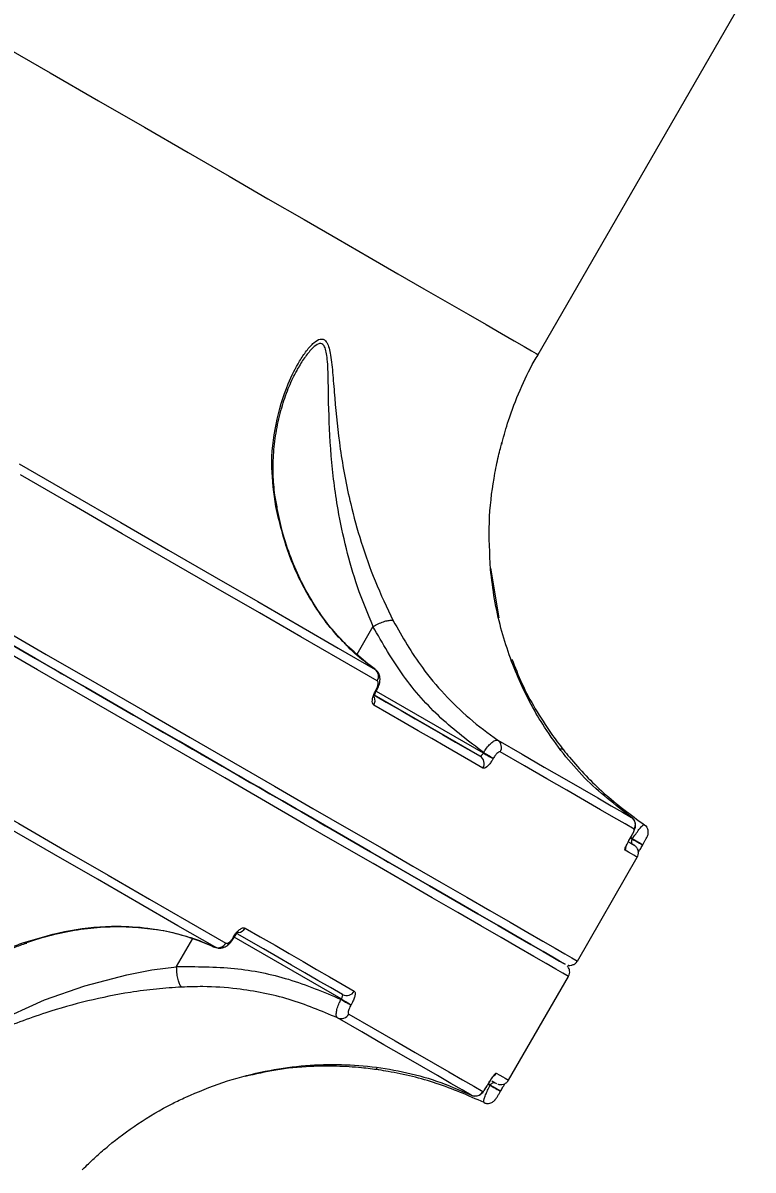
# Model space of a CAD drawing. Header units: millimetres. Extents: x -6006 to 5875, y -6399 to 6717.
# Drawn here: x 2019.1 to 2101.3, y 829.9 to 959.2 of the extents above; entities that cross this region are included whole.
import ezdxf

# ---------------------------------------------------------------- set-up
doc = ezdxf.new("R2010")
doc.units = ezdxf.units.MM
for name, color, linetype in [('DIKOM_ОБЪЕКТ', 7, 'Continuous'), ('DIKOM_РАЗМЕР_ЗОНА', 7, 'Continuous'), ('DIKOM_РАЗМЕР_ОБЪЕКТА', 7, 'Continuous')]:
    doc.layers.add(name, color=color, linetype=linetype)
doc.styles.add('style1', font='arial.ttf', dxfattribs={"width": 0.8})
doc.dimstyles.new('1-50', dxfattribs={"dimtxt": 300, "dimasz": 200, "dimexe": 100, "dimexo": 0, "dimgap": 100, "dimtad": 0, "dimdec": 0, "dimtxsty": 'style1', "dimcen": 0, "dimclrd": 7, "dimclre": 7, "dimadec": 1, "dimazin": 2, "dimtfac": 1, "dimtdec": 0, "dimtmove": 1, "dimatfit": 3, "dimfxl": 0, "dimlwd": 25, "dimlwe": 18, "dimarcsym": 0})

# ---------------------------------------------------------------- blocks, each defined once
blk = doc.blocks.new('*D15')
at = {"layer": 'Defpoints', "color": 0, "transparency": 16777216}
for p in [(-4354.46, 4593.05), (3409.28, 4593.05), (-1328.61, -3571.89)]:
    blk.add_point(p, dxfattribs=at)
at = {"layer": 'DIKOM_РАЗМЕР_ОБЪЕКТА', "color": 7, "lineweight": 18, "transparency": 16777216}
for p, q in [((3409.28, 4593.05), (-4454.46, 4593.05)), ((-1328.61, -3571.89), (-4454.46, -3571.89))]:
    blk.add_line(p, q, dxfattribs=at)
at = {"layer": 'DIKOM_РАЗМЕР_ОБЪЕКТА', "color": 7, "lineweight": 25, "transparency": 16777216}
for p, q in [((-4354.46, 4393.05), (-4354.46, 968.7)), ((-4354.46, -3371.89), (-4354.46, 52.46))]:
    blk.add_line(p, q, dxfattribs=at)
at = {"layer": 'DIKOM_РАЗМЕР_ОБЪЕКТА', "color": 7, "transparency": 16777216}
for points in [[(-4387.8, 4393.05), (-4321.13, 4393.05), (-4354.46, 4593.05)], [(-4387.8, -3371.89), (-4321.13, -3371.89), (-4354.46, -3571.89)]]:
    blk.add_solid(points, dxfattribs=at)
at = {"layer": 'DIKOM_РАЗМЕР_ОБЪЕКТА', "color": 0, "transparency": 16777216, "insert": (-4354.46, 510.58), "char_height": 300, "attachment_point": 5, "rotation": 90, "style": 'style1'}
blk.add_mtext('8150', dxfattribs=at)
blk = doc.blocks.new('*D16')
at = {"layer": 'Defpoints', "color": 0, "transparency": 16777216}
for p in [(3934.59, 4272.92), (-3710.11, -290.96), (3934.59, -4791.62)]:
    blk.add_point(p, dxfattribs=at)
at = {"layer": 'DIKOM_РАЗМЕР_ОБЪЕКТА', "color": 7, "lineweight": 18, "transparency": 16777216}
for p, q in [((3934.59, 4272.92), (3934.59, -4891.62)), ((-3710.11, -290.96), (-3710.11, -4891.62))]:
    blk.add_line(p, q, dxfattribs=at)
at = {"layer": 'DIKOM_РАЗМЕР_ОБЪЕКТА', "color": 7, "lineweight": 25, "transparency": 16777216}
for p, q in [((-3510.11, -4791.62), (-1432.64, -4791.62)), ((3734.59, -4791.62), (-518.7, -4791.62))]:
    blk.add_line(p, q, dxfattribs=at)
at = {"layer": 'DIKOM_РАЗМЕР_ОБЪЕКТА', "color": 7, "transparency": 16777216}
for points in [[(-3510.11, -4758.29), (-3510.11, -4824.96), (-3710.11, -4791.62)], [(3734.59, -4758.29), (3734.59, -4824.96), (3934.59, -4791.62)]]:
    blk.add_solid(points, dxfattribs=at)
at = {"layer": 'DIKOM_РАЗМЕР_ОБЪЕКТА', "color": 0, "transparency": 16777216, "insert": (-975.67, -4791.62), "char_height": 300, "attachment_point": 5, "style": 'style1'}
blk.add_mtext('7650', dxfattribs=at)
blk = doc.blocks.new('*D14')
at = {"layer": 'Defpoints', "color": 0, "transparency": 16777216}
for p in [(3463.26, 6716.57), (-5809.49, -5571.89), (-1350.38, -5571.89)]:
    blk.add_point(p, dxfattribs=at)
at = {"layer": 'DIKOM_РАЗМЕР_ЗОНА', "color": 7, "lineweight": 18, "transparency": 16777216}
for p, q in [((3463.26, 6716.57), (-5909.49, 6716.57)), ((-1350.38, -5571.89), (-5909.49, -5571.89))]:
    blk.add_line(p, q, dxfattribs=at)
at = {"layer": 'DIKOM_РАЗМЕР_ЗОНА', "color": 7, "lineweight": 25, "transparency": 16777216}
for p, q in [((-5809.49, 6516.57), (-5809.49, 1149.14)), ((-5809.49, -5371.89), (-5809.49, 69.36))]:
    blk.add_line(p, q, dxfattribs=at)
at = {"layer": 'DIKOM_РАЗМЕР_ЗОНА', "color": 7, "transparency": 16777216}
for points in [[(-5842.83, 6516.57), (-5776.16, 6516.57), (-5809.49, 6716.57)], [(-5842.83, -5371.89), (-5776.16, -5371.89), (-5809.49, -5571.89)]]:
    blk.add_solid(points, dxfattribs=at)
at = {"layer": 'DIKOM_РАЗМЕР_ЗОНА', "color": 0, "transparency": 16777216, "insert": (-5809.49, 609.25), "char_height": 300, "attachment_point": 5, "rotation": 90, "style": 'style1'}
blk.add_mtext('12300', dxfattribs=at)
blk = doc.blocks.new('*D13')
at = {"layer": 'Defpoints', "color": 0, "transparency": 16777216}
for p in [(5874.9, 4901.57), (-5210.11, -1293.83), (5874.9, -6202.3)]:
    blk.add_point(p, dxfattribs=at)
at = {"layer": 'DIKOM_РАЗМЕР_ЗОНА', "color": 7, "lineweight": 18, "transparency": 16777216}
for p, q in [((5874.9, 4901.57), (5874.9, -6302.3)), ((-5210.11, -1293.83), (-5210.11, -6302.3))]:
    blk.add_line(p, q, dxfattribs=at)
at = {"layer": 'DIKOM_РАЗМЕР_ЗОНА', "color": 7, "lineweight": 25, "transparency": 16777216}
for p, q in [((-5010.11, -6202.3), (160.46, -6202.3)), ((5674.9, -6202.3), (1240.24, -6202.3))]:
    blk.add_line(p, q, dxfattribs=at)
at = {"layer": 'DIKOM_РАЗМЕР_ЗОНА', "color": 7, "transparency": 16777216}
for points in [[(-5010.11, -6168.97), (-5010.11, -6235.64), (-5210.11, -6202.3)], [(5674.9, -6168.97), (5674.9, -6235.64), (5874.9, -6202.3)]]:
    blk.add_solid(points, dxfattribs=at)
at = {"layer": 'DIKOM_РАЗМЕР_ЗОНА', "color": 0, "transparency": 16777216, "insert": (700.35, -6202.3), "char_height": 300, "attachment_point": 5, "style": 'style1'}
blk.add_mtext('11100', dxfattribs=at)

msp = doc.modelspace()

# ---------------------------------------------------------------- linework, layer by layer
at = {"layer": 'DIKOM_ОБЪЕКТ', "color": 7, "linetype": 'Continuous', "lineweight": 15}
for p, q in [((2077.1, 921.81), (2262.15, 1242.33)), ((2071.75, 897.73), (2072.67, 892.16)), ((2058.5, 891.17), (2056.69, 888.02)), ((2058.81, 883.93), (2058.84, 884)), ((2058.88, 883.89), (2058.92, 883.96)), ((2070.57, 876.56), (2058.67, 883.43)), ((2058.88, 883.89), (2070.93, 876.93)), ((2070.93, 876.93), (2070.96, 876.98)), ((2072.07, 876.33), (2072.04, 876.29)), ((2087.5, 867.36), (2087.55, 867.45)), ((2087.51, 867.36), (2087.5, 867.36)), ((2087.51, 867.36), (2087.56, 867.45)), ((2087.51, 867.36), (2087.73, 867.23)), ((2087.75, 867.26), (2087.52, 867.43)), ((2087.56, 867.45), (2087.55, 867.45)), ((2087.73, 867.23), (2087.75, 867.26)), ((2087.81, 866.61), (2087.27, 866.92)), ((2087.81, 866.61), (2087.84, 866.59)), ((2088.89, 866.56), (2088.9, 866.59)), ((2081.53, 853.49), (2088.28, 865.18)), ((2036.39, 852.86), (2038.21, 856.01)), ((2042.77, 856.15), (2042.81, 856.22)), ((2042.84, 856.11), (2042.88, 856.18)), ((2042.84, 856.11), (2042.84, 856.11)), ((2054.93, 849.22), (2042.88, 856.17)), ((2073.78, 840.07), (2080.53, 851.76)), ((2054.91, 849.17), (2054.93, 849.22)), ((2056.04, 848.57), (2056.02, 848.53)), ((2071.45, 839.56), (2071.51, 839.65)), ((2071.45, 839.56), (2071.5, 839.65)), ((2071.45, 839.56), (2071.45, 839.56)), ((2071.51, 839.65), (2071.5, 839.65)), ((2071.73, 839.52), (2071.51, 839.65)), ((2071.55, 839.56), (2071.71, 839.49)), ((2071.71, 839.49), (2071.73, 839.52)), ((2072.87, 838.82), (2072.89, 838.85))]:
    msp.add_line(p, q, dxfattribs=at)
at = {"layer": 'DIKOM_ОБЪЕКТ', "color": 7, "linetype": 'Continuous', "lineweight": 15, "flags": 128}
for points in [[(2010.5, 960.26), (2016.45, 956.83), (2022.14, 953.54), (2027.58, 950.4), (2032.76, 947.41), (2037.68, 944.57), (2042.32, 941.89), (2046.68, 939.37), (2050.77, 937.01), (2054.57, 934.82), (2058.09, 932.79), (2061.31, 930.92), (2064.25, 929.23), (2066.88, 927.71), (2069.22, 926.36), (2071.26, 925.18), (2073, 924.18), (2074.43, 923.35), (2075.55, 922.7), (2076.37, 922.23), (2076.89, 921.93), (2077.09, 921.81), (2077.1, 921.81)], [(2023.57, 885.8), (2020.88, 887.35), (2017.12, 889.52), (2013.08, 891.86), (2008.76, 894.35), (2004.16, 897.01), (1999.29, 899.82), (1994.15, 902.78), (1988.76, 905.9), (1983.11, 909.16), (1977.2, 912.57), (1971.05, 916.12), (1964.67, 919.81), (1958.04, 923.63), (1951.2, 927.58), (1944.13, 931.67), (1936.84, 935.87)], [(2018.65, 909.49), (2024.49, 906.12), (2030.1, 902.88), (2035.48, 899.77), (2040.62, 896.81), (2045.52, 893.98), (2050.18, 891.29), (2054.59, 888.74), (2058.74, 886.34)], [(2058.98, 885.05), (2054.81, 887.46), (2050.39, 890.01), (2045.73, 892.7), (2040.82, 895.54), (2035.66, 898.51), (2030.27, 901.63), (2024.65, 904.87), (2018.8, 908.25)], [(2014.57, 891), (2020.48, 887.58), (2026.14, 884.32), (2031.54, 881.2), (2036.67, 878.24), (2041.53, 875.43), (2046.13, 872.78), (2050.44, 870.29), (2054.47, 867.96), (2058.22, 865.79), (2061.69, 863.79), (2064.86, 861.96), (2067.74, 860.3), (2070.32, 858.81), (2072.61, 857.49), (2074.6, 856.34), (2076.28, 855.36), (2077.67, 854.56), (2078.75, 853.94), (2079.53, 853.49), (2080, 853.22), (2080.16, 853.12), (2080.16, 853.12)], [(2080.16, 853.12), (2080.16, 853.12), (2080, 853.22), (2079.53, 853.49), (2078.75, 853.94), (2077.67, 854.56), (2076.28, 855.36), (2074.6, 856.34), (2072.61, 857.49), (2070.32, 858.81), (2067.74, 860.3), (2064.86, 861.96), (2061.69, 863.79), (2058.22, 865.79), (2054.47, 867.96), (2050.44, 870.29), (2046.13, 872.78), (2041.53, 875.43), (2036.67, 878.24), (2031.54, 881.2), (2026.14, 884.32), (2020.48, 887.58), (2014.57, 891)], [(2015.78, 891.45), (2021.7, 888.03), (2027.38, 884.76), (2032.79, 881.63), (2037.93, 878.66), (2042.81, 875.85), (2047.41, 873.19), (2051.74, 870.69), (2055.78, 868.36), (2059.54, 866.19), (2063.01, 864.18), (2066.19, 862.35), (2069.07, 860.68), (2071.66, 859.19), (2073.96, 857.86), (2075.95, 856.71), (2077.64, 855.74), (2079.03, 854.93), (2080.11, 854.31), (2080.89, 853.86), (2081.36, 853.59), (2081.53, 853.49), (2081.53, 853.49)], [(2080.53, 851.76), (2080.53, 851.76), (2080.36, 851.85), (2079.89, 852.13), (2079.11, 852.58), (2078.03, 853.2), (2076.64, 854), (2074.95, 854.98), (2072.96, 856.13), (2070.66, 857.45), (2068.07, 858.95), (2065.19, 860.62), (2062.01, 862.45), (2058.54, 864.46), (2054.78, 866.63), (2050.73, 868.96), (2046.41, 871.46), (2041.81, 874.11), (2036.93, 876.93), (2031.79, 879.9), (2026.38, 883.02), (2020.7, 886.3), (2014.78, 889.72)], [(2022.58, 886.37), (2022.62, 886.35), (2022.93, 886.17), (2023.47, 885.86)], [(2023.45, 885.87), (2023.45, 885.87), (2023.67, 885.74), (2024.19, 885.44), (2025, 884.97), (2026.07, 884.36), (2027.35, 883.62)], [(2027.35, 883.62), (2028.78, 882.79), (2030.32, 881.9), (2031.9, 880.99), (2033.45, 880.09), (2034.91, 879.25), (2036.22, 878.5), (2037.33, 877.86), (2038.18, 877.36), (2038.76, 877.03), (2039.02, 876.88), (2039.04, 876.87)], [(2058.78, 883.37), (2060.01, 882.66), (2061.67, 881.7), (2063.27, 880.77), (2064.83, 879.87), (2066.34, 879), (2067.8, 878.16), (2069.21, 877.34), (2070.57, 876.56)], [(2070.9, 875.22), (2069.54, 876), (2068.12, 876.82), (2066.66, 877.67), (2065.14, 878.54), (2063.58, 879.44), (2061.97, 880.37), (2060.31, 881.33), (2058.6, 882.32)], [(2040.69, 855.07), (2036.53, 857.47), (2032.12, 860.01), (2027.46, 862.7), (2022.56, 865.53), (2017.42, 868.5), (2012.04, 871.6), (2006.43, 874.84), (2000.6, 878.21)], [(2001.74, 878.7), (2007.59, 875.32), (2013.22, 872.08), (2018.6, 868.97), (2023.76, 865.99), (2028.67, 863.16), (2033.33, 860.46), (2037.75, 857.91), (2041.92, 855.51)], [(2072.57, 878.36), (2075.3, 876.78), (2077.8, 875.34), (2080.05, 874.04), (2082.06, 872.88), (2083.82, 871.86), (2085.34, 870.99), (2086.61, 870.25), (2087.64, 869.66)], [(2039.04, 876.87), (2039.19, 876.78), (2039.75, 876.46), (2040.55, 876), (2041.54, 875.43), (2042.63, 874.8), (2043.73, 874.16), (2044.76, 873.56), (2045.63, 873.06), (2046.27, 872.69), (2046.64, 872.48), (2046.69, 872.45), (2046.43, 872.6), (2045.87, 872.92), (2045.07, 873.39), (2044.09, 873.95), (2043, 874.58), (2041.89, 875.22), (2040.86, 875.82)], [(2039.04, 876.87), (2039.19, 876.78), (2039.75, 876.46), (2040.55, 876), (2041.54, 875.43), (2042.63, 874.8), (2043.73, 874.16), (2044.76, 873.56), (2045.63, 873.06), (2046.27, 872.69), (2046.64, 872.48), (2046.71, 872.44)], [(2039.15, 876.8), (2039.28, 876.73), (2039.75, 876.46), (2039.9, 876.37)], [(2070.93, 876.93), (2071.1, 876.83), (2071.27, 876.73), (2071.44, 876.63), (2071.61, 876.54), (2071.75, 876.46), (2071.88, 876.38), (2071.98, 876.33), (2072.04, 876.29)], [(2070.96, 876.98), (2071.13, 876.88), (2071.3, 876.78), (2071.47, 876.68), (2071.63, 876.59), (2071.78, 876.5), (2071.9, 876.43), (2072, 876.37), (2072.07, 876.33)], [(2087.94, 868.34), (2086.91, 868.93), (2085.64, 869.66), (2084.12, 870.54), (2082.35, 871.56), (2080.33, 872.72), (2078.08, 874.03), (2075.58, 875.47), (2072.84, 877.05)], [(2056.23, 866.94), (2054.73, 867.81), (2053.13, 868.73), (2051.49, 869.68), (2049.86, 870.62), (2048.3, 871.52), (2046.88, 872.34), (2045.63, 873.06), (2044.62, 873.65), (2043.86, 874.08), (2043.4, 874.35), (2043.24, 874.44), (2043.4, 874.35), (2043.86, 874.08), (2044.61, 873.65), (2045.63, 873.06), (2046.88, 872.34), (2048.3, 871.52), (2049.86, 870.62), (2051.49, 869.68), (2053.13, 868.73), (2054.73, 867.81), (2056.23, 866.94), (2057.57, 866.17), (2058.71, 865.51), (2059.6, 865), (2060.21, 864.64), (2060.52, 864.46), (2060.56, 864.44)], [(2089.08, 868.83), (2089.23, 868.71), (2089.34, 868.57)], [(2087.73, 867.23), (2087.93, 867.11), (2088.14, 866.99), (2088.35, 866.88), (2088.53, 866.77), (2088.68, 866.68), (2088.8, 866.62), (2088.87, 866.58), (2088.89, 866.56)], [(2087.75, 867.26), (2087.95, 867.14), (2088.16, 867.02), (2088.36, 866.9), (2088.55, 866.8), (2088.7, 866.71), (2088.81, 866.64), (2088.88, 866.6), (2088.9, 866.59)], [(2088.28, 865.18), (2088.28, 865.18), (2088.23, 865.21), (2088.1, 865.28), (2087.91, 865.4), (2087.64, 865.55), (2087.3, 865.75), (2086.9, 865.98)], [(2087.41, 866.84), (2087.54, 866.76), (2087.74, 866.65), (2087.86, 866.58), (2087.91, 866.55), (2087.91, 866.55)], [(2044.1, 857.2), (2045.81, 856.22), (2047.47, 855.26), (2049.08, 854.33), (2050.64, 853.42), (2052.16, 852.55), (2053.62, 851.71), (2055.03, 850.89), (2056.4, 850.1)], [(2055.07, 849.71), (2053.71, 850.5), (2052.3, 851.31), (2050.84, 852.15), (2049.33, 853.03), (2047.77, 853.93), (2046.17, 854.86), (2044.51, 855.81), (2043.27, 856.53)], [(2006.8, 845.19), (2006.25, 844.23), (2005.73, 842.62), (2005.84, 842.01), (2006.36, 841.82), (2006.37, 841.82), (2006.61, 841.85), (2008.06, 842.41), (2010.73, 843.85), (2015.88, 846.57), (2021.51, 849.1), (2026.06, 850.7), (2030.78, 851.95), (2033.59, 852.48), (2036.39, 852.85), (2036.39, 852.85), (2036.39, 852.85)], [(2054.91, 849.17), (2055.07, 849.07), (2055.25, 848.97), (2055.42, 848.87), (2055.58, 848.78), (2055.72, 848.7), (2055.85, 848.62), (2055.95, 848.57), (2056.02, 848.53)], [(2054.93, 849.22), (2055.1, 849.12), (2055.27, 849.02), (2055.44, 848.92), (2055.61, 848.83), (2055.75, 848.74), (2055.88, 848.67), (2055.98, 848.61), (2056.04, 848.57)], [(2069.58, 838.38), (2068.56, 838.98), (2067.28, 839.71), (2065.77, 840.59), (2064, 841.6), (2061.99, 842.76), (2059.74, 844.06), (2057.25, 845.5), (2054.51, 847.08)], [(2055.78, 847.51), (2058.52, 845.92), (2061.02, 844.48), (2063.27, 843.18), (2065.29, 842.01), (2067.06, 840.99), (2068.58, 840.11), (2069.85, 839.38), (2070.88, 838.79)], [(2072.4, 840.87), (2072.8, 840.63), (2073.14, 840.44), (2073.41, 840.28), (2073.6, 840.17), (2073.73, 840.1), (2073.78, 840.07), (2073.78, 840.07)], [(2071.71, 839.49), (2071.92, 839.37), (2072.13, 839.25), (2072.33, 839.13), (2072.51, 839.03), (2072.67, 838.94), (2072.78, 838.87), (2072.85, 838.83), (2072.87, 838.82)], [(2071.73, 839.52), (2071.93, 839.4), (2072.14, 839.28), (2072.35, 839.16), (2072.53, 839.06), (2072.68, 838.97), (2072.8, 838.9), (2072.87, 838.86), (2072.89, 838.85)]]:
    msp.add_lwpolyline(points, dxfattribs=at)
at = {"layer": 'DIKOM_ОБЪЕКТ', "color": 7, "linetype": 'Continuous', "lineweight": 15}
for centre, radius, start, end in [((2058.16, 885.57), 0.968, 327.8587, 52.9498), ((2054.63, 876.64), 8.4, 59.6504, 60.2162), ((2056.88, 880.52), 4, 59.42, 60.6113), ((2057.71, 882.84), 1.03, 329.392, 22.1457), ((2072, 877.56), 0.982, 328.8189, 54.3155), ((2070.06, 875.73), 0.977, 328.6372, 58.5644), ((2087.07, 868.84), 0.999, 329.9031, 55.6442), ((2086.02, 866.48), 1.01, 330.0564, 354.4518), ((2043.2, 857.71), 1.03, 277.6813, 330.6496), ((2041.06, 855.96), 0.968, 247.0469, 332.1436), ((2035.78, 844), 14.02, 59.7889, 60.1267), ((2047.6, 864.46), 9.53, 239.8015, 240.3009), ((2055.54, 850.57), 0.977, 241.4431, 331.3622), ((2054.92, 847.98), 0.982, 245.6974, 331.1887), ((2246.54, 1141.9), 348.78, 239.9502, 240.0497), ((2071.53, 841.37), 1, 303.236, 329.9861), ((2070.01, 839.28), 0.999, 244.3447, 330.1043)]:
    msp.add_arc(centre, radius, start, end, dxfattribs=at)
for points, knots in [([(2047.55, 904.71), (2047.35, 906.18), (2046.92, 909.38), (2047.46, 914.06), (2048.67, 918.06), (2050, 920.74), (2051.01, 922.26), (2051.81, 923.17), (2052.58, 923.65), (2053.06, 923.51), (2053.48, 922.94), (2053.78, 921.72), (2053.99, 919.5), (2054.26, 916), (2054.74, 911.16), (2055.76, 905.65), (2057.14, 900.65), (2058.72, 896.15), (2060.08, 893.3), (2060.79, 891.82)], [0, 0, 0, 0, 0.07902, 0.172179, 0.268058, 0.328729, 0.361058, 0.3939, 0.422331, 0.451319, 0.459943, 0.498992, 0.544605, 0.591435, 0.68762, 0.78658, 0.854676, 0.924445, 1, 1, 1, 1]), ([(2058.51, 891.17), (2058.51, 891.17), (2057.94, 892.63), (2056.71, 895.49), (2055.45, 899.97), (2054.4, 904.93), (2053.71, 910.5), (2053.52, 915.37), (2053.47, 918.97), (2053.41, 921.2), (2053.2, 922.47), (2052.88, 922.98), (2052.65, 923.08), (2052.23, 922.99), (2051.67, 922.58), (2050.89, 921.58), (2050.33, 920.78), (2050.09, 920.29), (2050.08, 920.28)], [0, 0, 0, 0, 0.000048, 0.113394, 0.216777, 0.322668, 0.468979, 0.619039, 0.686957, 0.756016, 0.811091, 0.822953, 0.853618, 0.862805, 0.902802, 0.950037, 0.99839, 1, 1, 1, 1]), ([(2073.05, 911.89), (2073.28, 912.72), (2073.82, 914.74), (2075.04, 917.81), (2076.19, 920.29), (2076.97, 921.55), (2077.12, 921.79)], [0, 0, 0, 0, 0.240675, 0.583663, 0.921448, 1, 1, 1, 1]), ([(2047.73, 904.46), (2047.64, 904.96), (2047.38, 906.28), (2047.23, 908.4), (2047.28, 910.85), (2047.6, 913.33), (2048.17, 915.76), (2048.92, 917.94), (2049.59, 919.42), (2050, 920.11), (2050.09, 920.27)], [0, 0, 0, 0, 0.084224, 0.220566, 0.365134, 0.51716, 0.677198, 0.824063, 0.959153, 1, 1, 1, 1]), ([(2071.75, 897.64), (2071.66, 899.42), (2071.47, 903.03), (2071.99, 907.2), (2072.51, 909.82), (2072.82, 911.09), (2073, 911.78), (2073.07, 912.03), (2073, 911.77), (2072.97, 911.66)], [0, 0, 0, 0, 0.276175, 0.559715, 0.7101, 0.786301, 0.864911, 0.940678, 1, 1, 1, 1]), ([(2058.74, 886.34), (2057.32, 887.49), (2054.44, 889.82), (2051.25, 894.34), (2048.85, 899.31), (2047.98, 902.9), (2047.55, 904.71)], [0, 0, 0, 0, 0.262567, 0.532666, 0.763648, 1, 1, 1, 1]), ([(2047.55, 904.71), (2047.57, 904.68), (2047.65, 904.6), (2047.67, 904.5), (2047.68, 904.44)], [0, 0, 0, 0, 0.397028, 1, 1, 1, 1]), ([(2055.1, 889.54), (2054.58, 890.1), (2053.43, 891.36), (2051.88, 893.59), (2050.43, 896.14), (2049.24, 898.88), (2048.31, 901.64), (2047.9, 903.56), (2047.71, 904.45)], [0, 0, 0, 0, 0.144227, 0.322811, 0.500392, 0.675215, 0.849035, 1, 1, 1, 1]), ([(2087.64, 869.66), (2085.81, 871.07), (2083.05, 873.21), (2079.92, 876.82), (2077.37, 880.38), (2074.86, 885.01), (2073.12, 889.95), (2072.15, 894.23), (2071.88, 896.5), (2071.75, 897.64)], [0, 0, 0, 0, 0.222716, 0.336735, 0.450748, 0.631005, 0.813276, 0.906646, 1, 1, 1, 1]), ([(2058.51, 891.17), (2058.71, 891.28), (2059.1, 891.49), (2059.71, 891.73), (2060.24, 891.87), (2060.58, 891.89), (2060.73, 891.85), (2060.78, 891.83), (2060.79, 891.82)], [0, 0, 0, 0, 0.212749, 0.42539, 0.638093, 0.850804, 0.961911, 1, 1, 1, 1]), ([(2060.79, 891.82), (2061.82, 890.01), (2063.5, 887.07), (2066.52, 883.5), (2069.34, 880.73), (2071.48, 879.16), (2072.57, 878.36)], [0, 0, 0, 0, 0.342222, 0.557273, 0.774608, 1, 1, 1, 1]), ([(2058.5, 891.17), (2058.51, 891.17), (2058.51, 891.17), (2058.51, 891.17), (2058.51, 891.17)], [0, 0, 0, 0, 0.612989, 1, 1, 1, 1]), ([(2070.96, 876.98), (2069.32, 878.22), (2065.99, 880.74), (2061.75, 885.53), (2059.59, 889.28), (2058.5, 891.17)], [0, 0, 0, 0, 0.32573, 0.659682, 1, 1, 1, 1]), ([(2058.8, 886.35), (2058.37, 886.64), (2057.19, 887.47), (2055.96, 888.55), (2055.22, 889.41), (2055.1, 889.54)], [0, 0, 0, 0, 0.319662, 0.889851, 1, 1, 1, 1]), ([(2074.16, 887.49), (2074.51, 886.58), (2075.25, 884.68), (2076.78, 881.86), (2078.38, 879.34), (2079.5, 877.88), (2079.97, 877.27)], [0, 0, 0, 0, 0.250087, 0.520605, 0.798986, 1, 1, 1, 1]), ([(2058.91, 883.96), (2058.93, 884), (2059.08, 884.22), (2059.27, 884.73), (2059.34, 885.35), (2059.18, 885.89), (2058.96, 886.21), (2058.77, 886.31), (2058.72, 886.33)], [0, 0, 0, 0, 0.043253, 0.284775, 0.576468, 0.763437, 0.934934, 1, 1, 1, 1]), ([(2058.6, 882.32), (2058.55, 882.36), (2058.46, 882.44), (2058.41, 882.7), (2058.45, 883.07), (2058.58, 883.5), (2058.73, 883.79), (2058.81, 883.93)], [0, 0, 0, 0, 0.174193, 0.389588, 0.595797, 0.797859, 1, 1, 1, 1]), ([(2058.84, 884), (2058.89, 884.1), (2059, 884.29), (2059.08, 884.57), (2059.11, 884.81), (2059.07, 884.98), (2059.01, 885.03), (2058.98, 885.05)], [0, 0, 0, 0, 0.203994, 0.408031, 0.613526, 0.826535, 1, 1, 1, 1]), ([(2058.63, 883.21), (2058.63, 883.21), (2058.63, 883.19), (2058.63, 883.24), (2058.65, 883.34), (2058.7, 883.51), (2058.78, 883.71), (2058.85, 883.84), (2058.88, 883.89)], [0, 0, 0, 0, 0.011889, 0.190461, 0.368516, 0.595097, 0.834935, 1, 1, 1, 1]), ([(2070.96, 876.98), (2071.04, 877.1), (2071.25, 877.42), (2071.61, 877.86), (2072, 878.21), (2072.35, 878.41), (2072.5, 878.38), (2072.57, 878.36)], [0, 0, 0, 0, 0.142363, 0.357276, 0.571701, 0.785757, 1, 1, 1, 1]), ([(2070.57, 876.56), (2070.59, 876.56), (2070.62, 876.55), (2070.7, 876.61), (2070.78, 876.7), (2070.87, 876.82), (2070.91, 876.9), (2070.93, 876.93)], [0, 0, 0, 0, 0.215103, 0.430044, 0.644857, 0.85936, 1, 1, 1, 1]), ([(2072.04, 876.29), (2071.99, 876.19), (2071.84, 875.95), (2071.59, 875.62), (2071.31, 875.34), (2071.06, 875.18), (2070.95, 875.21), (2070.9, 875.22)], [0, 0, 0, 0, 0.140757, 0.355283, 0.570016, 0.784958, 1, 1, 1, 1]), ([(2072.84, 877.05), (2072.8, 877.06), (2072.73, 877.08), (2072.57, 876.97), (2072.38, 876.79), (2072.21, 876.56), (2072.11, 876.4), (2072.07, 876.33)], [0, 0, 0, 0, 0.21432, 0.428458, 0.642937, 0.857773, 1, 1, 1, 1]), ([(2079.97, 877.27), (2079.96, 877.28), (2079.92, 877.34), (2079.82, 877.39), (2079.66, 877.36), (2079.61, 877.35)], [0, 0, 0, 0, 0.092324, 0.745528, 1, 1, 1, 1]), ([(2079.97, 877.27), (2080.19, 877), (2081.59, 875.27), (2084.47, 872.24), (2087.53, 869.98), (2089.08, 868.83)], [0, 0, 0, 0, 0.084989, 0.533476, 1, 1, 1, 1]), ([(2087.56, 867.45), (2087.56, 867.46), (2087.64, 867.59), (2087.77, 867.83), (2087.93, 868.16), (2088.03, 868.41), (2088.09, 868.7), (2088.08, 869.01), (2087.97, 869.32), (2087.81, 869.55), (2087.66, 869.63), (2087.63, 869.65)], [0, 0, 0, 0, 0.016925, 0.153736, 0.294881, 0.484215, 0.589471, 0.710797, 0.826483, 0.955834, 1, 1, 1, 1]), ([(2087.75, 867.26), (2087.8, 867.35), (2087.98, 867.63), (2088.3, 868.09), (2088.66, 868.54), (2088.95, 868.82), (2089.04, 868.83), (2089.08, 868.83)], [0, 0, 0, 0, 0.094225, 0.312277, 0.541186, 0.771408, 1, 1, 1, 1]), ([(2088.9, 866.59), (2088.96, 866.69), (2089.07, 866.89), (2089.24, 867.18), (2089.35, 867.4), (2089.41, 867.52), (2089.45, 867.62), (2089.5, 867.76), (2089.53, 867.97), (2089.51, 868.27), (2089.4, 868.47), (2089.34, 868.57)], [0, 0, 0, 0, 0.12577, 0.273143, 0.436309, 0.54151, 0.60554, 0.658233, 0.740893, 0.85963, 1, 1, 1, 1]), ([(2086.9, 865.98), (2086.89, 865.98), (2086.88, 866), (2086.88, 866.09), (2086.97, 866.33), (2087.11, 866.63), (2087.29, 866.98), (2087.43, 867.24), (2087.5, 867.36)], [0, 0, 0, 0, 0.039237, 0.287236, 0.495198, 0.670986, 0.83531, 1, 1, 1, 1]), ([(2087, 866.35), (2087, 866.35), (2087, 866.35), (2087.04, 866.45), (2087.12, 866.64), (2087.28, 866.95), (2087.44, 867.25), (2087.54, 867.41), (2087.57, 867.46)], [0, 0, 0, 0, 0.074652, 0.227077, 0.444156, 0.695461, 0.901398, 1, 1, 1, 1]), ([(2087.55, 867.45), (2087.6, 867.53), (2087.69, 867.7), (2087.81, 867.92), (2087.89, 868.12), (2087.95, 868.27), (2087.95, 868.32), (2087.94, 868.33), (2087.94, 868.34)], [0, 0, 0, 0, 0.167326, 0.334457, 0.509115, 0.713063, 0.957727, 1, 1, 1, 1]), ([(2087.81, 866.61), (2087.77, 866.64), (2087.7, 866.69), (2087.65, 866.83), (2087.64, 866.97), (2087.67, 867.09), (2087.7, 867.17), (2087.72, 867.21), (2087.73, 867.23)], [0, 0, 0, 0, 0.268573, 0.522872, 0.742577, 0.869162, 0.924271, 1, 1, 1, 1]), ([(2088.26, 865.18), (2088.29, 865.22), (2088.38, 865.34), (2088.42, 865.6), (2088.41, 865.89), (2088.33, 866.11), (2088.22, 866.28), (2088.12, 866.4), (2088.03, 866.47), (2087.97, 866.51), (2087.94, 866.53), (2087.93, 866.54), (2087.93, 866.54), (2087.92, 866.54), (2087.92, 866.55), (2087.91, 866.55), (2087.92, 866.55), (2087.9, 866.56), (2087.84, 866.59), (2087.81, 866.61)], [0, 0, 0, 0, 0.010923, 0.040288, 0.063799, 0.083594, 0.100198, 0.113578, 0.123517, 0.129803, 0.131624, 0.132648, 0.133586, 0.134972, 0.137794, 0.146374, 0.197446, 0.431465, 1, 1, 1, 1]), ([(2088.38, 865.67), (2088.43, 865.76), (2088.55, 865.97), (2088.74, 866.32), (2088.87, 866.54), (2088.91, 866.61)], [0, 0, 0, 0, 0.372361, 0.809405, 1, 1, 1, 1]), ([(2019.18, 855.58), (2020.93, 856.1), (2024.47, 857.14), (2029.15, 857.51), (2033.35, 857.25), (2037.07, 856.53), (2039.47, 855.56), (2040.69, 855.07)], [0, 0, 0, 0, 0.23086, 0.467171, 0.626564, 0.811989, 1, 1, 1, 1]), ([(2019.49, 855.58), (2020.42, 855.88), (2022.35, 856.49), (2025.25, 857.06), (2028.19, 857.37), (2031.04, 857.4), (2032.87, 857.19), (2033.76, 857.08)], [0, 0, 0, 0, 0.191864, 0.394104, 0.598194, 0.803904, 1, 1, 1, 1]), ([(2033.76, 857.08), (2033.8, 857.08), (2034.79, 856.99), (2036.65, 856.53), (2038.93, 855.86), (2040.23, 855.24), (2040.71, 855.02)], [0, 0, 0, 0, 0.01781, 0.398328, 0.780791, 1, 1, 1, 1]), ([(2042.81, 856.22), (2042.85, 856.29), (2042.98, 856.51), (2043.25, 856.84), (2043.57, 857.12), (2043.88, 857.27), (2044.03, 857.22), (2044.1, 857.2)], [0, 0, 0, 0, 0.108308, 0.320442, 0.543045, 0.771589, 1, 1, 1, 1]), ([(2036.96, 850.55), (2036.02, 850.49), (2034.11, 850.37), (2030.54, 849.89), (2026.31, 849.04), (2021.15, 847.57), (2016.77, 845.91), (2013.16, 844.3), (2010.43, 843.01), (2008.08, 841.88), (2006.65, 841.39), (2005.89, 841.34), (2005.42, 841.52), (2005.24, 842.34), (2005.76, 844.07), (2007.18, 846.54), (2009.56, 849.51), (2012.86, 852.45), (2016.29, 854.5), (2018.58, 855.35), (2019.18, 855.58)], [0, 0, 0, 0, 0.044063, 0.088955, 0.162486, 0.238205, 0.335246, 0.385263, 0.435258, 0.493551, 0.532135, 0.540208, 0.566559, 0.592739, 0.638271, 0.707601, 0.778722, 0.871004, 0.966034, 1, 1, 1, 1]), ([(2006.75, 845.22), (2006.93, 845.53), (2007.39, 846.33), (2008.39, 847.74), (2009.84, 849.43), (2011.68, 851.18), (2013.71, 852.73), (2015.86, 854.01), (2017.76, 854.93), (2019.02, 855.36), (2019.5, 855.52)], [0, 0, 0, 0, 0.074043, 0.19353, 0.337373, 0.489401, 0.648072, 0.78724, 0.919702, 1, 1, 1, 1]), ([(2019.18, 855.58), (2019.22, 855.57), (2019.33, 855.55), (2019.42, 855.58), (2019.48, 855.59)], [0, 0, 0, 0, 0.393616, 1, 1, 1, 1]), ([(2040.73, 855.07), (2040.84, 855.02), (2041.08, 854.92), (2041.47, 854.95), (2041.88, 855.09), (2042.3, 855.39), (2042.64, 855.76), (2042.79, 856.04), (2042.82, 856.12)], [0, 0, 0, 0, 0.132928, 0.29156, 0.452934, 0.648032, 0.913769, 1, 1, 1, 1]), ([(2041.92, 855.51), (2041.97, 855.49), (2042.06, 855.46), (2042.26, 855.56), (2042.47, 855.74), (2042.65, 855.96), (2042.73, 856.1), (2042.77, 856.15)], [0, 0, 0, 0, 0.22884, 0.45779, 0.678513, 0.888339, 1, 1, 1, 1]), ([(2042.88, 856.17), (2042.91, 856.23), (2042.99, 856.36), (2043.13, 856.54), (2043.25, 856.67), (2043.34, 856.73), (2043.34, 856.73), (2043.34, 856.73)], [0, 0, 0, 0, 0.162973, 0.428442, 0.654468, 0.84577, 1, 1, 1, 1]), ([(2080.52, 851.77), (2080.55, 851.82), (2080.64, 851.96), (2080.68, 852.23), (2080.65, 852.5), (2080.56, 852.72), (2080.47, 852.86), (2080.4, 852.93), (2080.38, 852.96)], [0, 0, 0, 0, 0.136864, 0.39362, 0.601249, 0.776624, 0.923034, 1, 1, 1, 1]), ([(2080.49, 853.01), (2080.51, 853.01), (2080.62, 852.98), (2080.86, 853), (2081.16, 853.1), (2081.41, 853.28), (2081.49, 853.44), (2081.52, 853.5)], [0, 0, 0, 0, 0.069487, 0.281206, 0.562361, 0.849556, 1, 1, 1, 1]), ([(2036.39, 852.86), (2038.57, 852.86), (2042.84, 852.87), (2049.11, 851.61), (2052.96, 849.99), (2054.91, 849.17)], [0, 0, 0, 0, 0.340316, 0.666046, 1, 1, 1, 1]), ([(2036.39, 852.85), (2036.39, 852.86), (2036.39, 852.86), (2036.39, 852.86), (2036.39, 852.86)], [0, 0, 0, 0, 0.608978, 1, 1, 1, 1]), ([(2036.96, 850.55), (2036.95, 850.56), (2036.91, 850.59), (2036.8, 850.7), (2036.65, 851), (2036.51, 851.53), (2036.41, 852.18), (2036.39, 852.63), (2036.39, 852.85)], [0, 0, 0, 0, 0.038087, 0.149193, 0.361893, 0.574598, 0.787304, 1, 1, 1, 1]), ([(2054.51, 847.08), (2052.72, 847.84), (2049.08, 849.37), (2043.92, 850.36), (2039.84, 850.65), (2037.76, 850.58), (2036.96, 850.55)], [0, 0, 0, 0, 0.324705, 0.657475, 0.869002, 1, 1, 1, 1]), ([(2054.51, 847.08), (2054.46, 847.14), (2054.36, 847.25), (2054.36, 847.65), (2054.47, 848.17), (2054.67, 848.7), (2054.84, 849.04), (2054.91, 849.17)], [0, 0, 0, 0, 0.214254, 0.428321, 0.642734, 0.857627, 1, 1, 1, 1]), ([(2054.93, 849.22), (2054.95, 849.25), (2055, 849.33), (2055.05, 849.46), (2055.09, 849.58), (2055.1, 849.68), (2055.08, 849.7), (2055.07, 849.71)], [0, 0, 0, 0, 0.140754, 0.355127, 0.569916, 0.784925, 1, 1, 1, 1]), ([(2056.4, 850.1), (2056.44, 850.06), (2056.51, 849.98), (2056.5, 849.69), (2056.4, 849.31), (2056.23, 848.92), (2056.1, 848.67), (2056.04, 848.57)], [0, 0, 0, 0, 0.215029, 0.429961, 0.644684, 0.859172, 1, 1, 1, 1]), ([(2056.02, 848.53), (2055.98, 848.46), (2055.89, 848.3), (2055.78, 848.03), (2055.71, 847.78), (2055.71, 847.58), (2055.75, 847.53), (2055.78, 847.51)], [0, 0, 0, 0, 0.1423, 0.357084, 0.571563, 0.785733, 1, 1, 1, 1]), ([(2037.41, 838.15), (2038.8, 838.74), (2041.61, 839.92), (2045.8, 841.02), (2049.93, 841.69), (2053.96, 841.9), (2057.96, 841.7), (2061.87, 841.07), (2065.8, 840.03), (2068.28, 838.95), (2069.58, 838.38)], [0, 0, 0, 0, 0.123684, 0.248895, 0.368954, 0.490745, 0.612546, 0.738056, 0.863574, 1, 1, 1, 1]), ([(2059.15, 841.22), (2058.52, 841.31), (2056.97, 841.51), (2054.38, 841.67), (2051.12, 841.63), (2047.62, 841.3), (2045.25, 840.75), (2044.12, 840.49)], [0, 0, 0, 0, 0.130667, 0.316262, 0.506527, 0.764031, 1, 1, 1, 1]), ([(2059.15, 841.22), (2059.14, 841.22), (2059.07, 841.23), (2058.98, 841.28), (2058.93, 841.43), (2058.92, 841.47)], [0, 0, 0, 0, 0.095783, 0.773182, 1, 1, 1, 1]), ([(2071.03, 837.55), (2069.25, 838.32), (2065.77, 839.84), (2061.7, 840.81), (2059.5, 841.16), (2059.15, 841.22)], [0, 0, 0, 0, 0.46653, 0.915017, 1, 1, 1, 1]), ([(2071.5, 839.65), (2071.54, 839.71), (2071.66, 839.92), (2071.87, 840.25), (2072.1, 840.59), (2072.31, 840.84), (2072.36, 840.86), (2072.4, 840.87)], [0, 0, 0, 0, 0.079648, 0.275718, 0.470762, 0.710544, 1, 1, 1, 1]), ([(2071.55, 839.72), (2071.59, 839.78), (2071.68, 839.95), (2071.85, 840.21), (2072.01, 840.45), (2072.12, 840.58), (2072.12, 840.58), (2072.13, 840.59)], [0, 0, 0, 0, 0.121414, 0.360406, 0.619453, 0.871701, 1, 1, 1, 1]), ([(2072.58, 839.63), (2072.59, 839.62), (2072.65, 839.6), (2072.8, 839.57), (2073.06, 839.56), (2073.37, 839.66), (2073.63, 839.83), (2073.72, 840), (2073.76, 840.07)], [0, 0, 0, 0, 0.021356, 0.143079, 0.340073, 0.57836, 0.82977, 1, 1, 1, 1]), ([(2069.59, 838.38), (2069.59, 838.38), (2069.69, 838.31), (2069.92, 838.28), (2070.22, 838.29), (2070.47, 838.37), (2070.65, 838.49), (2070.81, 838.63), (2070.97, 838.81), (2071.15, 839.07), (2071.35, 839.37), (2071.44, 839.54), (2071.47, 839.59)], [0, 0, 0, 0, 0.000833, 0.130776, 0.235111, 0.326227, 0.409174, 0.491168, 0.606912, 0.797145, 0.934005, 1, 1, 1, 1]), ([(2070.88, 838.79), (2070.9, 838.79), (2070.94, 838.8), (2071.07, 838.96), (2071.22, 839.18), (2071.35, 839.39), (2071.43, 839.52), (2071.45, 839.56)], [0, 0, 0, 0, 0.302561, 0.534666, 0.725454, 0.917127, 1, 1, 1, 1]), ([(2071.03, 837.55), (2071.01, 837.58), (2070.96, 837.64), (2071.02, 837.94), (2071.18, 838.38), (2071.41, 838.92), (2071.61, 839.3), (2071.71, 839.49)], [0, 0, 0, 0, 0.184788, 0.398818, 0.601269, 0.799036, 1, 1, 1, 1]), ([(2071.04, 837.55), (2071.04, 837.54), (2071.14, 837.47), (2071.37, 837.44), (2071.66, 837.46), (2071.88, 837.53), (2072.05, 837.64), (2072.17, 837.74), (2072.24, 837.82), (2072.3, 837.89), (2072.38, 838), (2072.5, 838.19), (2072.69, 838.52), (2072.81, 838.73), (2072.87, 838.82)], [0, 0, 0, 0, 0.005572, 0.125494, 0.22147, 0.302491, 0.370949, 0.426507, 0.466824, 0.50351, 0.56429, 0.752424, 0.888032, 1, 1, 1, 1]), ([(2071.04, 837.55), (2071.04, 837.54), (2071.14, 837.47), (2071.37, 837.44), (2071.66, 837.46), (2071.88, 837.53), (2072.05, 837.64), (2072.17, 837.74), (2072.24, 837.82), (2072.3, 837.89), (2072.38, 838), (2072.5, 838.19), (2072.69, 838.52), (2072.81, 838.73), (2072.87, 838.82)], [0, 0, 0, 0, 0.005572, 0.125494, 0.22147, 0.302491, 0.370949, 0.426507, 0.466824, 0.50351, 0.56429, 0.752424, 0.888032, 1, 1, 1, 1]), ([(2071.73, 839.52), (2071.75, 839.55), (2071.78, 839.6), (2071.86, 839.68), (2071.95, 839.75), (2072.08, 839.8), (2072.21, 839.81), (2072.27, 839.78), (2072.31, 839.76)], [0, 0, 0, 0, 0.127206, 0.162689, 0.340447, 0.545386, 0.783225, 1, 1, 1, 1]), ([(2072.89, 838.85), (2072.89, 838.86), (2072.98, 839.02), (2073.14, 839.29), (2073.26, 839.49), (2073.31, 839.58)], [0, 0, 0, 0, 0.043542, 0.588327, 1, 1, 1, 1]), ([(2025.74, 829.96), (2025.74, 829.95), (2025.72, 829.94), (2026.33, 830.55), (2027.35, 831.51), (2029.19, 833.11), (2031.97, 835.2), (2035, 837.01), (2036.92, 837.92), (2037.41, 838.15)], [0, 0, 0, 0, 0.054708, 0.155739, 0.274413, 0.396307, 0.650765, 0.910534, 1, 1, 1, 1])]:
    msp.add_open_spline(points, degree=3, knots=knots, dxfattribs=at)

# ---------------------------------------------------------------- dimensions: what is measured, and where the dimension line sits
at = {"layer": 'DIKOM_РАЗМЕР_ЗОНА'}
dim = msp.add_linear_dim(base=(-5809.49, -5571.89), p1=(3463.26, 6716.57), p2=(-1350.38, -5571.89), angle=90, text='12300', dimstyle='1-50', override={"dimscale": 1, "dimtix": 0, "dimtofl": 1, "dimtmove": 1, "dimatfit": 3}, dxfattribs=at)
dim.commit()
dim.dimension.update_dxf_attribs({"geometry": '*D14', "text_midpoint": (-5809.49, 609.25), "dimtype": 160})
dim = msp.add_linear_dim(base=(5874.9, -6202.3), p1=(-5210.11, -1293.83), p2=(5874.9, 4901.57), text='11100', dimstyle='1-50', override={"dimscale": 1, "dimtix": 0, "dimtofl": 1, "dimtmove": 1, "dimatfit": 3}, dxfattribs=at)
dim.commit()
dim.dimension.update_dxf_attribs({"geometry": '*D13', "text_midpoint": (700.35, -6202.3), "dimtype": 160})
at = {"layer": 'DIKOM_РАЗМЕР_ОБЪЕКТА'}
dim = msp.add_linear_dim(base=(-4354.46, 4593.05), p1=(-1328.61, -3571.89), p2=(3409.28, 4593.05), angle=90, text='8150', dimstyle='1-50', override={"dimscale": 1, "dimtix": 0, "dimtofl": 1, "dimtmove": 1, "dimatfit": 3}, dxfattribs=at)
dim.commit()
dim.dimension.update_dxf_attribs({"geometry": '*D15', "text_midpoint": (-4354.46, 510.58)})
dim = msp.add_linear_dim(base=(3934.59, -4791.62), p1=(-3710.11, -290.96), p2=(3934.59, 4272.92), text='7650', dimstyle='1-50', override={"dimscale": 1, "dimtix": 0, "dimtofl": 1, "dimtmove": 1, "dimatfit": 3}, dxfattribs=at)
dim.commit()
dim.dimension.update_dxf_attribs({"geometry": '*D16', "text_midpoint": (-975.67, -4791.62), "dimtype": 160})

doc.saveas('drawing.dxf')
